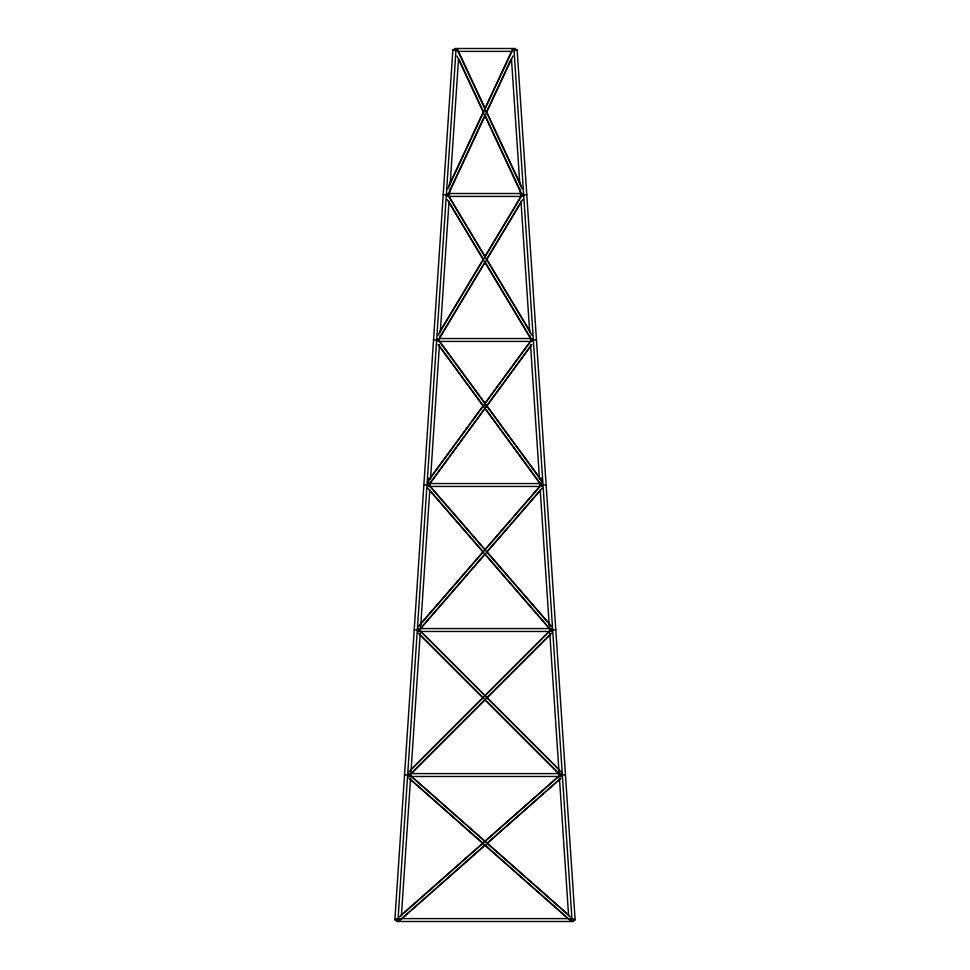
<?xml version="1.0" encoding="UTF-8"?>
<svg xmlns="http://www.w3.org/2000/svg" width="970" height="970" viewBox="0 0 970 970"><rect width="100%" height="100%" fill="white"/><g stroke="black" fill="none" stroke-linecap="round" stroke-linejoin="round"><path stroke-width="1.45" d="M573.512 918.966L573.403 921.136L570.505 921.136M396.948 920.118L394.875 919.839L452.881 49.749L458.07 50.016M394.875 919.839L397.991 919.839L456.009 49.749M428.328 484.139L428.74 478.101M401.398 915.728L410.565 778.255M410.771 775.236L420.228 633.24M420.531 628.718L429.807 489.741M430.304 482.187L430.098 485.206L423.878 484.794M430.51 479.168L439.471 344.726M439.871 338.675L440.077 335.656M440.271 332.637L449.037 201.214M449.437 195.176L449.837 189.126M450.141 184.603L458.507 59.218M515.252 50.573L515.628 49.337M448.649 186.143L483.763 110.895M511.857 50.695L485.048 108.155L458.143 50.695M447.788 188.871L512.912 49.337M449.34 191.478L484.454 116.242M486.37 112.132L510.632 60.14M447.825 195.588L512.948 56.042M439.931 331.461L483.436 258.954M521.496 195.516L484.988 256.371L448.504 195.516M437.919 335.353L522.6 194.218M440.065 336.845L485.121 261.754M486.685 259.16L520.09 203.482M438.052 340.737L522.733 199.602M428.376 480.489L483.787 404.926M485.57 402.489L530.25 341.561M427.746 481.702L532.3 339.124M429.807 483.424L484.321 409.085M486.115 406.648L529.899 346.933M428.291 485.861L531.948 344.495M419.088 625.638L483.412 551.421M485.4 549.129L541.806 484.054M418.325 626.778L542.024 484.054M420.289 628.681L484.612 554.464M486.588 552.185L540.023 490.517M418.531 630.973L542.23 488.237M572.882 918.966L570.966 921.136L408.879 778.122M410.807 769.743L549.42 631.118M408.867 771.877L551.748 628.984M410.722 773.927L484.297 700.352M486.431 698.218L549.335 635.314M408.782 776.061L551.663 633.18M401.483 914.965L559.035 775.939M399.385 916.965L561.472 773.951M402.259 918.141L485 845.125L567.741 918.141M487.267 843.124L559.811 779.116M561.121 778.122L399.034 921.136L397.118 918.966M511.93 50.016L517.119 49.749L575.125 919.839L573.052 920.118M515.046 50.016L517.119 49.749M521.593 195.031L526.783 194.764M531.257 340.058L536.446 339.779M550.596 630.088L555.786 629.809M560.26 775.103L565.449 774.824M569.936 920.118L575.125 919.839M454.542 48.5L515.458 48.5M457.488 51.398L512.512 51.398M447.813 193.515L522.187 193.515M443.217 194.764L448.407 195.031M447.813 196.413L522.187 196.413M438.173 338.53L531.827 338.53M433.554 339.779L438.743 340.058M438.173 341.428L531.827 341.428M428.497 483.545L541.502 483.545M546.122 484.794L539.902 485.206L539.696 482.187M428.497 486.455L541.502 486.455M418.822 628.572L551.178 628.572M414.214 629.809L419.404 630.088M418.822 631.47L551.178 631.47M409.158 773.587L560.842 773.587M404.551 774.824L409.74 775.103M409.158 776.485L560.842 776.485M399.507 918.602L570.493 918.602M399.495 921.136L396.597 921.136L396.487 918.966M452.881 49.749L454.954 50.016M397.991 919.839L400.064 920.118M410.965 775.939L568.517 914.965M408.528 773.951L570.615 916.965M410.189 779.116L482.733 843.124M420.58 631.118L559.193 769.743M418.252 628.984L561.133 771.877M420.665 635.314L483.569 698.218M485.703 700.352L559.278 773.927M418.337 633.18L561.218 776.061M428.194 484.054L484.6 549.129M486.588 551.421L550.911 625.638M427.976 484.054L551.675 626.778M429.977 490.517L483.412 552.185M485.388 554.464L549.711 628.681M427.77 488.237L551.469 630.973M439.749 341.561L484.43 402.489M486.212 404.926L541.624 480.489M437.7 339.124L542.254 481.702M440.101 346.933L483.884 406.648M485.679 409.085L540.193 483.424M438.052 344.495L541.709 485.861M486.564 258.954L530.069 331.461M447.4 194.218L532.081 335.353M449.91 203.482L483.315 259.16M484.879 261.754L529.935 336.845M447.267 199.602L531.948 340.737M486.237 110.895L521.351 186.143M457.088 49.337L522.212 188.871M459.368 60.14L483.63 112.132M485.546 116.242L520.66 191.478M457.052 56.042L522.175 195.588M454.372 49.337L454.748 50.573M513.991 49.749L572.009 919.839M541.26 478.101L541.672 484.139M511.493 59.218L519.859 184.603M520.162 189.126L520.563 195.176M520.963 201.214L529.729 332.637M529.923 335.656L530.129 338.675M530.529 344.726L539.49 479.168M540.193 489.741L549.469 628.718M549.772 633.24L559.229 775.236M559.435 778.255L568.602 915.728M573.464 918.602L573.464 921.5L396.536 921.5L396.536 918.602M572.009 918.602L572.009 921.5M397.991 918.602L397.991 921.5"/></g></svg>
